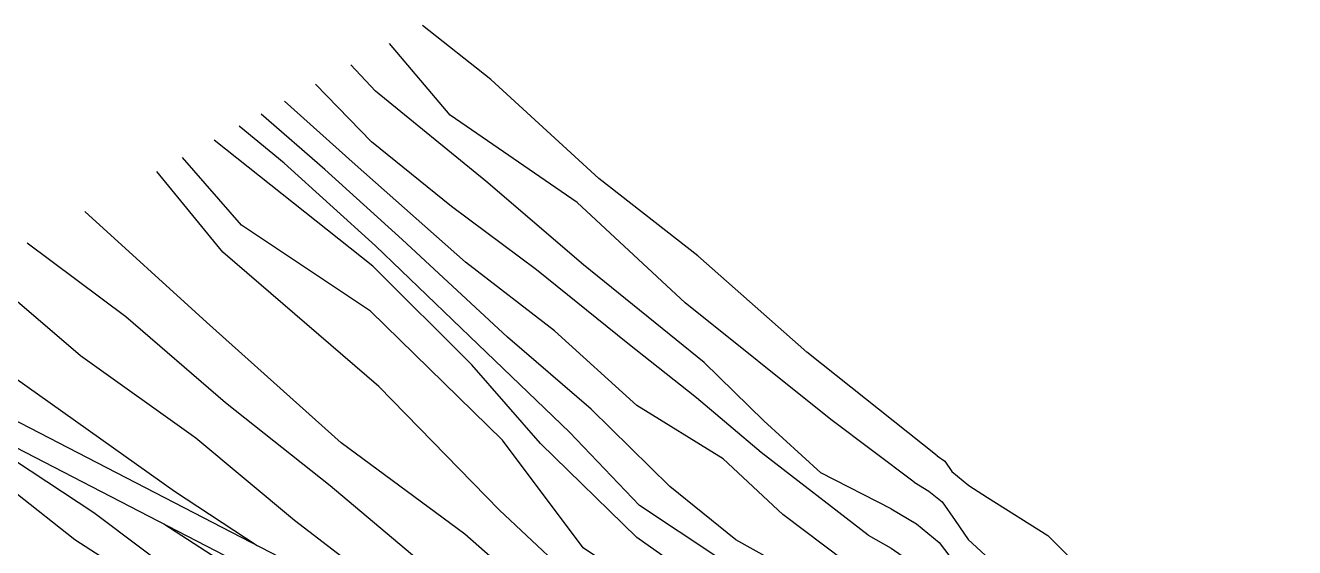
# Model space of a CAD drawing. Extents: x 61466 to 63015, y 108404 to 110397.
# Drawn here: x 62782.19 to 62824.94, y 108765.94 to 108783.53 of the extents above; entities that cross this region are included whole.
import ezdxf

# ---------------------------------------------------------------- set-up
doc = ezdxf.new("R2010")
doc.units = 0
doc.header["$LTSCALE"] = 1.000015260077215
doc.header["$MEASUREMENT"] = 0
doc.layers.add('curve livello 5m', color=7, linetype='Continuous')
doc.layers.add('Strade', color=7, linetype='Continuous')
doc.layers.add('no_plot', color=5, linetype='Continuous', plot=False)

msp = doc.modelspace()

# ---------------------------------------------------------------- linework, layer by layer
at = {"layer": 'curve livello 5m', "color": 2, "flags": 128}
for points in [[(62809.80646871345, 108765.4696159997), (62807.6977075535, 108767.0553005909), (62805.68950094075, 108768.9348280458), (62802.78401055188, 108770.7289221746), (62800.00670415565, 108773.2491978594), (62797.0157573081, 108775.555889657), (62793.29843960181, 108778.845062989), (62790.92220340335, 108780.9770202208)], [(62805.33221949961, 108761.4731908657), (62801.24392786922, 108764.3062814451), (62798.16531322326, 108767.2030377971), (62794.09067500559, 108771.3671239805), (62788.83891979145, 108775.8933057089), (62786.62422480161, 108778.6073773118)], [(62800.24353772291, 108757.6191852344), (62795.72052973635, 108760.7758601775), (62792.09862925296, 108762.9484265834), (62789.47275234127, 108765.0304702471), (62786.85183893642, 108766.7313162577)]]:
    msp.add_lwpolyline(points, dxfattribs=at)
at = {"layer": 'no_plot', "flags": 128}
for points in [[(62812.89754883635, 108769.0334377912), (62808.50953626171, 108772.5230163033), (62804.83494469859, 108775.7694724003), (62801.50217618865, 108778.3751814113), (62797.87031355026, 108781.7070708344), (62795.56116811881, 108783.5346620476)], [(62812.12477880562, 108768.1424823433), (62809.32136357913, 108770.2590405968), (62804.40766657751, 108774.1889610149), (62800.77580393912, 108777.563567673), (62796.50302411912, 108780.5110077006), (62794.45324479238, 108782.92382079)], [(62811.3520087749, 108767.2515268954), (62808.97954191673, 108768.4649453241), (62807.05679037188, 108770.2163233618), (62805.04858375913, 108772.1812841428), (62800.98944299966, 108775.4704574748), (62797.69940202367, 108778.2897480852), (62793.98208431738, 108781.3226225828), (62793.15712494748, 108782.209219466)], [(62810.57923874417, 108766.3605714476), (62806.97133530398, 108769.1484107891), (62804.79221716464, 108770.985221009), (62802.48491642343, 108772.8220323728), (62799.40851450798, 108775.2995908226), (62796.54575165307, 108777.4354171119), (62793.85390032474, 108779.6139606362), (62791.96825634173, 108781.553749925)], [(62809.03369868272, 108764.5786605518), (62806.11677906182, 108766.2009696176), (62803.89493338852, 108767.9950637464), (62801.24580959415, 108770.6007727573), (62798.42577566397, 108773.0356151161), (62794.87936809348, 108776.3247873042), (62792.27297183307, 108778.6741974807), (62790.13335903357, 108780.5420996126)], [(62808.26092865199, 108763.6877051039), (62805.51858941415, 108765.6029374787), (62802.86946561978, 108767.3543155164), (62800.51943734463, 108769.8318751102), (62797.44303542918, 108772.7793151377), (62793.98208431738, 108776.1112045608), (62790.90568240193, 108778.8877802241), (62789.39361046597, 108780.1342474314)], [(62807.70993107455, 108762.8004386244), (62802.78401055188, 108766.2864029437), (62799.53669850062, 108769.4474257146), (62797.22939636864, 108772.0958508167), (62793.8966278587, 108775.4277402398), (62788.55408329771, 108779.6713834236)], [(62806.71982809455, 108762.0691581777), (62800.97228634128, 108765.9357068216), (62798.25585993565, 108769.5566519755), (62793.81903208687, 108773.9017859314), (62789.47275234127, 108776.7985422834), (62787.48788328002, 108779.0835458503)], [(62803.94461090466, 108760.8772235536), (62799.16133540419, 108764.4873292176), (62796.988194836, 108766.3883251088), (62792.82300990594, 108769.4661280893), (62788.29563395401, 108773.5396915305), (62784.18924460813, 108777.2648779456)], [(62802.55700230972, 108760.2812562416), (62798.88969248547, 108763.3105221284), (62796.44491038934, 108764.6683758461), (62792.46082027484, 108768.0177504853), (62788.92946650383, 108770.823982951), (62785.57920893916, 108773.7207393029), (62782.25475210994, 108776.1983169281)], [(62798.44441572356, 108761.6358095716), (62796.73823556359, 108762.9041730288), (62793.96354105163, 108764.7765988663), (62791.25821306801, 108766.8570707481), (62787.92857798473, 108769.6310347824), (62784.04400511169, 108772.4049976727), (62780.6498747257, 108775.3134855537)], [(62790.00275495744, 108766.0038272449), (62787.20906506069, 108767.8367027128), (62780.96128627484, 108772.272360555), (62778.7669508445, 108774.2753563221)], [(62799.61125374058, 108755.4143138551), (62795.08669718653, 108759.146434801), (62791.01206035964, 108761.5905728657), (62783.85880610524, 108766.2072773364), (62777.88267162888, 108770.9145068372), (62776.13576512991, 108772.8246812145)], [(62799.92739573174, 108756.5167495448), (62796.17326747062, 108759.3274814295), (62791.5553448063, 108762.1337138952), (62787.75234950735, 108764.6683758461), (62784.49263865507, 108767.1125139108), (62780.23690701262, 108769.9187463765), (62779.21325178775, 108771.0274134763)], [(62812.89754883635, 108769.0334377912), (62813.15628393873, 108768.8518790202), (62813.39901800309, 108768.5024442271), (62813.97170584267, 108768.0279425919), (62814.59975520099, 108767.6295995652)], [(62812.12477880562, 108768.1424823433), (62812.61655920391, 108767.8441231868), (62813.06439417454, 108767.4831384428), (62813.06439417454, 108767.4831384428), (62813.50359797714, 108766.8519343023), (62813.94590060852, 108766.2141405411), (62813.94590060852, 108766.2141405411), (62814.51587532609, 108765.682389153), (62815.22931565859, 108765.0933184085), (62816.02565820896, 108764.4909532932), (62816.84433958018, 108763.9193187928), (62817.62479637514, 108763.4224398928), (62818.30646519682, 108763.0443415788)], [(62814.59975520099, 108767.6295995652), (62816.63117790439, 108766.3498587775), (62818.23607926576, 108764.7453817214), (62819.78920885279, 108763.3479337414), (62823.15620958307, 108760.7492610928)], [(62811.3520087749, 108767.2515268954), (62812.20015155266, 108766.73696559), (62812.97250441035, 108766.1143978653), (62812.97250441035, 108766.1143978653), (62813.46850854264, 108765.4464264138), (62813.99202854347, 108764.6039102669), (62814.49278321394, 108763.9258368551), (62814.49278321394, 108763.9258368551), (62815.18842683669, 108763.278288595), (62816.01083829299, 108762.6095238716), (62816.86816152257, 108761.9863150581), (62817.66854046514, 108761.4754345272), (62818.32011906034, 108761.1436546518), (62818.32011906034, 108761.1436546518), (62818.88100194428, 108761.0665042551), (62819.72012738739, 108760.4451453104), (62822.7478254014, 108758.2032931), (62826.79969970946, 108755.9814133624)], [(62810.57923874417, 108766.3605714476), (62811.35158348925, 108765.9203446569), (62812.20394493443, 108765.3222283015), (62812.88061464617, 108764.7456572879), (62812.88061464617, 108764.7456572879), (62813.4024686624, 108764.0762280146), (62813.95634529171, 108763.1996651233), (62814.51211939154, 108762.3190672847), (62815.03966581936, 108761.6375331691), (62815.03966581936, 108761.6375331691), (62815.57237958449, 108761.165333037), (62816.18357911945, 108760.721037439), (62816.68990456375, 108760.4379350543), (62816.68990456375, 108760.4379350543), (62817.37684986585, 108760.3437489408), (62818.06133283165, 108760.2492927586), (62818.06133283165, 108760.2492927586), (62820.11309869209, 108758.7299930158), (62822.26599295105, 108757.1358872858), (62828.12998500119, 108753.9203173724)]]:
    msp.add_lwpolyline(points, dxfattribs=at)
at = {"layer": 'Strade', "linetype": 'Continuous', "flags": 128}
for points in [[(62801.1411408334, 108760.240427399), (62780.71437141919, 108770.8099696113), (62777.26075253552, 108773.4449305632)], [(62800.78920170299, 108759.5219993591), (62780.57563558096, 108769.9777797147), (62776.56983827704, 108773.0640026375)]]:
    msp.add_lwpolyline(points, dxfattribs=at)

doc.saveas('drawing.dxf')
